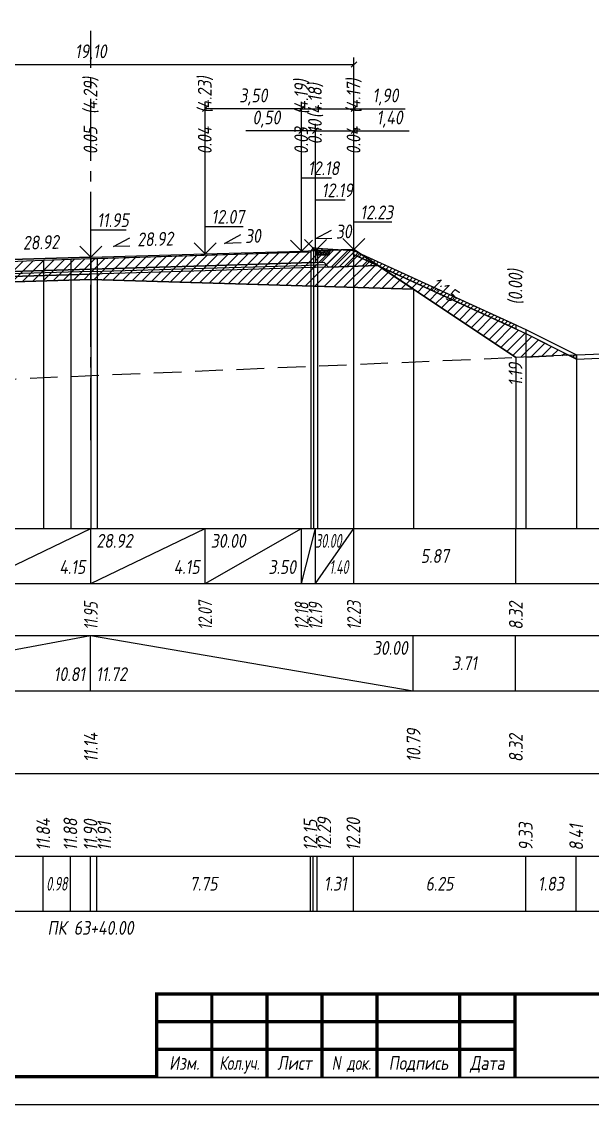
# Model space of a CAD drawing. Extents: x -717 to 1451, y -133302 to 233.
# Drawn here: x 175.4 to 279, y -99839.4 to -99643.1 of the extents above; entities that cross this region are included whole.
import ezdxf
from ezdxf.enums import TextEntityAlignment as Align

# ---------------------------------------------------------------- set-up
doc = ezdxf.new("R2010")
doc.units = 0
doc.linetypes.add('осевая2', pattern=[1.125, 0.75, -0.125, 0.125, -0.125])
doc.linetypes.add('штриховая', pattern=[0.75, 0.5, -0.25])
for name, color, linetype in [('Зарамочное оформление', 7, 'Continuous'), ('Интерполированный поперечник', 2, 'Continuous'), ('Код_510', 7, 'Continuous'), ('Код_514', 1, 'Continuous'), ('Код_516', 1, 'Continuous'), ('Контур_0', 7, 'Continuous'), ('Контур_2521', 7, 'Continuous'), ('Контур_2564', 7, 'Continuous'), ('Контур_2660', 7, 'Continuous'), ('Контур_2665', 7, 'Continuous'), ('Контур_400', 7, 'Continuous'), ('Контур_508', 7, 'Continuous'), ('Контур_512', 7, 'Continuous'), ('Контур_513', 7, 'Continuous'), ('Контур_818', 7, 'Continuous'), ('Красный поперечник', 1, 'Continuous'), ('Объём_2501', 7, 'Continuous'), ('Объём_2564', 7, 'Continuous'), ('Объём_2650', 7, 'Continuous'), ('Объём_2660', 7, 'Continuous'), ('Объём_2661', 7, 'Continuous'), ('Объём_2665', 7, 'Continuous'), ('Объём_2666', 7, 'Continuous'), ('Объём_2667', 7, 'Continuous'), ('Объём_2668', 7, 'Continuous'), ('Объём_2669', 7, 'Continuous'), ('Объём_2675', 7, 'Continuous'), ('Ось', 1, 'осевая2'), ('Откосы', 7, 'Continuous'), ('Отметки покрытия', 7, 'Continuous'), ('Подписи поперечников', 7, 'Continuous'), ('Рабочие отметки', 7, 'Continuous'), ('Рабочие отметки доп.', 7, 'Continuous'), ('Таблица', 7, 'Continuous'), ('Уклоны проезжей части', 7, 'Continuous'), ('Черный поперечник', 3, 'Continuous')]:
    doc.layers.add(name, color=color, linetype=linetype)
for name, color, linetype, true_color in [('Контур_2540', 2, 'Continuous', 0xffff00), ('Контур_2560', 2, 'Continuous', 0xffff00), ('Контур_2561', 7, 'Continuous', 0xff8040), ('Контур_2562', 3, 'Continuous', 0x00ff00), ('Контур_2563', 7, 'Continuous', 0xff8000), ('Контур_2570', 7, 'Continuous', 0x80ff00), ('Контур_2736', 4, 'Continuous', 0x00ffff), ('Контур_2737', 4, 'Continuous', 0x00ffff), ('Контур_2738', 4, 'Continuous', 0x00ffff), ('Контур_2739', 4, 'Continuous', 0x00ffff), ('Контур_2741', 4, 'Continuous', 0x00ffff), ('Контур_2742', 4, 'Continuous', 0x00ffff), ('Контур_2743', 4, 'Continuous', 0x00ffff), ('Контур_2744', 7, 'Continuous', 0xa4ffff), ('Контур_2745', 7, 'Continuous', 0xa4ffff), ('Контур_2747', 4, 'Continuous', 0x00ffff), ('Контур_2748', 4, 'Continuous', 0x00ffff), ('Контур_2749', 4, 'Continuous', 0x00ffff), ('Контур_2750', 4, 'Continuous', 0x00ffff), ('Контур_2751', 4, 'Continuous', 0x00ffff), ('Контур_2752', 4, 'Continuous', 0x00ffff), ('Контур_402', 7, 'Continuous', 0xff6464), ('Контур_703', 4, 'Continuous', 0x00ffff), ('Контур_705', 4, 'Continuous', 0x00ffff), ('Контур_707', 4, 'Continuous', 0x00ffff), ('Контур_720', 131, 'Continuous', 0xaaffff), ('Объём_2500', 7, 'Continuous', 0xc0c0c0), ('Объём_2520', 7, 'Continuous', 0x80ffff), ('Объём_2540', 2, 'Continuous', 0xffff00), ('Объём_2560', 2, 'Continuous', 0xffff00), ('Объём_2561', 7, 'Continuous', 0xff8040), ('Объём_2562', 3, 'Continuous', 0x00ff00), ('Объём_2563', 7, 'Continuous', 0xff8000), ('Объём_2570', 7, 'Continuous', 0x80ff00), ('Объём_2580', 3, 'Continuous', 0x00ff00), ('Объём_2600', 7, 'Continuous', 0x808000)]:
    doc.layers.add(name, color=color, linetype=linetype, true_color=true_color)
doc.styles.get("Standard").update_dxf_attribs({"font": 'txt', "height": 2.5})
doc.styles.add('М', font='romand.shx', dxfattribs={"width": 0.8, "oblique": 10, "height": 2.5})
doc.dimstyles.new('ISO-25', dxfattribs={"dimtxt": 2.5, "dimasz": 2.5, "dimexe": 1.25, "dimexo": 0.625, "dimtad": 1, "dimtxsty": 'Standard', "dimcen": 2.5, "dimadec": 0, "dimazin": 0, "dimtfac": 1, "dimtmove": 0, "dimatfit": 3, "dimfxl": 1, "dimarcsym": 0})

# ---------------------------------------------------------------- blocks, each defined once
blk = doc.blocks.new('_Oblique')
at = {"color": 0, "linetype": 'ByBlock', "lineweight": -2}
blk.add_line((-0.5, -0.5), (0.5, 0.5), dxfattribs=at)
blk = doc.blocks.new('*D1994')
at = {"color": 0, "lineweight": -2, "transparency": 16777216}
for p, q in [((228.74, -99684.07), (228.74, -99661.64)), ((235.74, -99683.86), (235.74, -99661.64)), ((228.74, -99662.89), (235.74, -99662.89)), ((235.74, -99662.89), (245.76, -99662.89))]:
    blk.add_line(p, q, dxfattribs=at)
at = {"layer": 'Defpoints', "color": 0, "transparency": 16777216}
for p in [(235.74, -99662.89), (228.74, -99684.69), (235.74, -99684.48)]:
    blk.add_point(p, dxfattribs=at)
at = {"color": 0, "lineweight": -2, "transparency": 16777216, "rotation": 180}
blk.add_blockref('_Oblique', (228.74, -99662.89), dxfattribs=at)
at = {"color": 0, "lineweight": -2, "transparency": 16777216}
blk.add_blockref('_Oblique', (235.74, -99662.89), dxfattribs=at)
at = {"color": 0, "transparency": 16777216, "insert": (242.22, -99660.78), "char_height": 2.5, "width": 8.75, "attachment_point": 5, "style": 'М'}
blk.add_mtext('1,40', dxfattribs=at)
blk = doc.blocks.new('*D1996')
at = {"color": 0, "lineweight": -2, "transparency": 16777216}
for p, q in [((226.24, -99684.14), (226.24, -99661.64)), ((228.74, -99684.07), (228.74, -99661.64)), ((226.24, -99662.89), (216.1, -99662.89)), ((228.74, -99662.89), (226.24, -99662.89))]:
    blk.add_line(p, q, dxfattribs=at)
at = {"layer": 'Defpoints', "color": 0, "transparency": 16777216}
for p in [(228.74, -99662.89), (226.24, -99684.77), (228.74, -99684.69)]:
    blk.add_point(p, dxfattribs=at)
at = {"color": 0, "lineweight": -2, "transparency": 16777216, "rotation": 180}
blk.add_blockref('_Oblique', (226.24, -99662.89), dxfattribs=at)
at = {"color": 0, "lineweight": -2, "transparency": 16777216}
blk.add_blockref('_Oblique', (228.74, -99662.89), dxfattribs=at)
at = {"color": 0, "transparency": 16777216, "insert": (219.86, -99660.78), "char_height": 2.5, "width": 9.1667, "attachment_point": 5, "style": 'М'}
blk.add_mtext('0,50', dxfattribs=at)
blk = doc.blocks.new('*D1998')
at = {"color": 0, "lineweight": -2, "transparency": 16777216}
for p, q in [((208.74, -99684.67), (208.74, -99657.64)), ((226.24, -99684.14), (226.24, -99657.64)), ((226.24, -99658.89), (208.74, -99658.89))]:
    blk.add_line(p, q, dxfattribs=at)
at = {"layer": 'Defpoints', "color": 0, "transparency": 16777216}
for p in [(208.74, -99658.89), (208.74, -99685.29), (226.24, -99684.77)]:
    blk.add_point(p, dxfattribs=at)
at = {"color": 0, "lineweight": -2, "transparency": 16777216, "rotation": 180}
blk.add_blockref('_Oblique', (208.74, -99658.89), dxfattribs=at)
at = {"color": 0, "lineweight": -2, "transparency": 16777216}
blk.add_blockref('_Oblique', (226.24, -99658.89), dxfattribs=at)
at = {"color": 0, "transparency": 16777216, "insert": (217.49, -99656.78), "char_height": 2.5, "width": 9.5833, "attachment_point": 5, "style": 'М'}
blk.add_mtext('3,50', dxfattribs=at)
blk = doc.blocks.new('*D1999')
at = {"color": 0, "lineweight": -2, "transparency": 16777216}
for p, q in [((226.24, -99684.14), (226.24, -99657.64)), ((235.74, -99683.86), (235.74, -99657.64)), ((226.24, -99658.89), (235.74, -99658.89)), ((235.74, -99658.89), (245.01, -99658.89))]:
    blk.add_line(p, q, dxfattribs=at)
at = {"layer": 'Defpoints', "color": 0, "transparency": 16777216}
for p in [(226.24, -99658.89), (226.24, -99684.77), (235.74, -99684.48)]:
    blk.add_point(p, dxfattribs=at)
at = {"color": 0, "lineweight": -2, "transparency": 16777216, "rotation": 180}
blk.add_blockref('_Oblique', (226.24, -99658.89), dxfattribs=at)
at = {"color": 0, "lineweight": -2, "transparency": 16777216}
blk.add_blockref('_Oblique', (235.74, -99658.89), dxfattribs=at)
at = {"color": 0, "transparency": 16777216, "insert": (241.47, -99656.78), "char_height": 2.5, "width": 8.75, "attachment_point": 5, "style": 'М'}
blk.add_mtext('1,90', dxfattribs=at)
blk = doc.blocks.new('*D2001')
at = {"color": 0, "lineweight": -2, "transparency": 16777216}
for p, q in [((140.24, -99686.75), (140.24, -99649.64)), ((235.74, -99683.86), (235.74, -99649.64)), ((140.24, -99650.89), (235.74, -99650.89))]:
    blk.add_line(p, q, dxfattribs=at)
at = {"layer": 'Defpoints', "color": 0, "transparency": 16777216}
for p in [(235.74, -99650.89), (235.74, -99684.48), (140.24, -99687.37)]:
    blk.add_point(p, dxfattribs=at)
at = {"color": 0, "lineweight": -2, "transparency": 16777216, "rotation": 180}
blk.add_blockref('_Oblique', (140.24, -99650.89), dxfattribs=at)
at = {"color": 0, "lineweight": -2, "transparency": 16777216}
blk.add_blockref('_Oblique', (235.74, -99650.89), dxfattribs=at)
at = {"color": 0, "transparency": 16777216, "insert": (187.99, -99648.78), "char_height": 2.5, "width": 10.4167, "attachment_point": 5, "style": 'М'}
blk.add_mtext('19,10', dxfattribs=at)
blk = doc.blocks.new('Штамп')
at = {"linetype": 'Continuous'}
blk.add_wipeout([(199.95, -411.25), (384.95, -411.25), (384.95, -426.25), (199.95, -426.25)], dxfattribs=at).dxf.layer = 'Зарамочное оформление'
at = {"layer": 'Зарамочное оформление', "linetype": 'Continuous', "lineweight": -3, "const_width": 0.6, "flags": 128}
for points in [[(199.95, -426.25), (199.95, -411.25), (384.95, -411.25)], [(209.95, -411.25), (209.95, -426.25)], [(219.95, -411.25), (219.95, -426.25)], [(229.95, -411.25), (229.95, -426.25)], [(239.95, -411.25), (239.95, -426.25)], [(254.95, -411.25), (254.95, -426.25)], [(264.95, -411.25), (264.95, -426.25)], [(374.95, -411.25), (374.95, -426.25)], [(199.95, -416.25), (264.95, -416.25)], [(374.95, -418.25), (384.95, -418.25)], [(199.95, -421.25), (264.95, -421.25)]]:
    blk.add_lwpolyline(points, dxfattribs=at)
at = {"linetype": 'Continuous', "insert": (319.95, -419.17), "char_height": 5, "width": 110, "attachment_point": 5, "style": 'М'}
blk.add_mtext('{\\Q10;\\W0.8;43/23-Р-ЗП2-1}', dxfattribs=at)
at = {"layer": 'Зарамочное оформление', "linetype": 'Continuous', "style": 'М', "oblique": 10}
for s, width, p in [('Лист', 0.8, (379.95, -414.66)), ('Изм.', 0.8, (204.95, -423.75)), ('Кол.уч.', 0.7, (214.95, -423.75)), ('Лист', 0.8, (224.95, -423.75)), ('N док.', 0.7, (235.28, -423.75)), ('Подпись', 0.8, (247.45, -423.75)), ('Дата', 0.8, (259.95, -423.75))]:
    blk.add_text(s, height=2.5, dxfattribs=dict(at, width=width)).set_placement(p, align=Align.MIDDLE_CENTER)
blk = doc.blocks.new('шифр')
blk.add_blockref('Штамп', (0, -99468))

msp = doc.modelspace()

# ---------------------------------------------------------------- hatches: boundary and pattern name
h = msp.add_hatch()
h.set_pattern_fill('ANSI37', color=256, scale=0.1)
h.set_pattern_definition([(45, (229.99485, -99684.882), (-0.22451, 0.22451), []), (135, (229.99485, -99684.882), (-0.22451, -0.22451), [])])
h.paths.add_polyline_path([(228.745, -99684.632), (228.745, -99685.385), (231.25, -99685.385), (231.245, -99684.557), (229.987, -99684.882)])
at = {"layer": 'Объём_2563'}
h = msp.add_hatch(dxfattribs=at)
h.set_pattern_fill('ANSI31', color=256, scale=0.3)
h.paths.add_polyline_path([(230.245, -99686.737), (231.119, -99687.611), (240.123, -99687.341), (235.745, -99684.422), (231.245, -99684.557), (231.25, -99685.385), (228.745, -99685.385), (228.745, -99686.782)])
at = {"layer": 'Объём_2570'}
h = msp.add_hatch(dxfattribs=at)
h.set_pattern_fill('ANSI31', color=256, scale=0.2)
h.paths.add_polyline_path([(265.119, -99698.822), (235.683, -99685.359), (235.683, -99684.609), (265.119, -99698.072)])
at = {"layer": 'Объём_2600'}
h = msp.add_hatch(dxfattribs=at)
h.set_pattern_fill('ANSI31', color=6, scale=0.4)
h.paths.add_polyline_path([(265.119, -99704.005), (246.571, -99691.639), (187.995, -99689.882), (187.995, -99686.083), (227.902, -99684.828), (228.402, -99684.078), (229.141, -99684.155), (235.683, -99684.609), (235.683, -99685.359), (266.958, -99699.663), (274.749, -99703.596)])
h = msp.add_hatch(dxfattribs=at)
h.set_pattern_fill('ANSI31', color=6, scale=0.4)
h.paths.add_polyline_path([(187.995, -99689.882), (133.958, -99691.503), (105, -99710.809), (103.178, -99710.886), (126.862, -99694.397), (136.439, -99687.779), (136.439, -99687.029), (137.102, -99687.012), (141.496, -99687.073), (141.996, -99687.823), (179.418, -99686.372), (184.334, -99686.19), (187.995, -99686.083)])
h = msp.add_hatch(dxfattribs=at)
h.set_pattern_fill('HONEY', color=5, scale=0.3)
h.paths.add_polyline_path([(274.749, -99703.596), (276.089, -99703.539), (276.089, -99704.272)])

# ---------------------------------------------------------------- linework, layer by layer
at = {"flags": 128}
msp.add_lwpolyline([(-30.054, -99839.421), (389.946, -99839.421), (389.946, -99542.421), (-30.054, -99542.421)], close=True, dxfattribs=at)
at = {"const_width": 0.6, "flags": 128}
msp.add_lwpolyline([(-10.054, -99834.421), (384.946, -99834.421), (384.946, -99547.421), (-10.054, -99547.421)], close=True, dxfattribs=at)
msp.add_lwpolyline([(228.745, -99684.632), (228.745, -99685.385), (231.25, -99685.385), (231.245, -99684.557), (229.987, -99684.882), (228.745, -99684.632)])
at = {"layer": 'Код_510'}
for p, q in [((179.363, -99804.421), (179.363, -99794.421)), ((184.28, -99804.421), (184.28, -99794.421)), ((187.941, -99804.421), (187.941, -99794.421)), ((189.094, -99804.421), (189.094, -99794.421)), ((227.847, -99804.421), (227.847, -99794.421)), ((228.347, -99804.421), (228.347, -99794.421)), ((229.087, -99804.421), (229.087, -99794.421)), ((235.629, -99804.421), (235.629, -99794.421)), ((266.904, -99804.421), (266.904, -99794.421)), ((276.066, -99804.421), (276.066, -99794.421))]:
    msp.add_line(p, q, dxfattribs=at)
at = {"layer": 'Код_514'}
for p, q in [((167.245, -99745), (187.995, -99735)), ((187.995, -99745), (187.995, -99735)), ((187.995, -99745), (208.745, -99735)), ((208.745, -99745), (208.745, -99735)), ((208.745, -99745), (226.245, -99735)), ((226.245, -99745), (226.245, -99735)), ((226.245, -99745), (228.745, -99735)), ((228.745, -99745), (228.745, -99735)), ((228.745, -99745), (235.745, -99735)), ((235.745, -99745), (235.745, -99735)), ((265.119, -99745), (265.119, -99735))]:
    msp.add_line(p, q, dxfattribs=at)
at = {"layer": 'Код_516'}
for p, q in [((133.904, -99764.421), (187.941, -99754.421)), ((187.941, -99764.421), (187.941, -99754.421)), ((187.941, -99754.421), (246.516, -99764.421)), ((246.516, -99764.421), (246.516, -99754.421)), ((265.065, -99764.421), (265.065, -99754.421))]:
    msp.add_line(p, q, dxfattribs=at)
at = {"layer": 'Контур_0', "flags": 128}
for points in [[(187.995, -99685.832), (208.745, -99685.232), (226.245, -99684.707), (226.245, -99684.707), (226.245, -99684.707), (226.245, -99684.707), (226.245, -99684.707), (226.245, -99684.707), (228.745, -99684.632), (228.745, -99686.782), (226.245, -99686.857), (226.245, -99686.857), (226.245, -99686.857), (226.245, -99686.857), (226.245, -99686.857), (226.245, -99686.857), (208.745, -99687.382), (187.995, -99687.982), (187.995, -99685.832)], [(235.745, -99684.422), (235.745, -99684.422)], [(235.745, -99684.422), (265.119, -99704.005), (265.119, -99704.005), (265.119, -99704.005), (265.119, -99704.005), (265.119, -99704.005), (265.119, -99704.005), (265.119, -99704.005), (265.119, -99704.005), (265.119, -99704.005), (265.119, -99704.005), (265.119, -99704.005), (265.119, -99704.005), (265.119, -99704.005), (265.119, -99704.005), (265.119, -99704.005)], [(235.745, -99684.422), (265.119, -99704.005), (265.119, -99704.005), (265.119, -99704.005), (265.119, -99704.005), (265.119, -99704.005), (265.119, -99704.005), (265.119, -99704.005), (265.119, -99704.005), (265.119, -99704.005), (265.119, -99704.005), (265.119, -99704.005), (265.119, -99704.005), (265.119, -99704.005), (265.119, -99704.005), (265.119, -99704.005), (265.119, -99704.005), (265.119, -99704.005), (265.119, -99704.005), (265.119, -99704.005), (265.119, -99704.005), (265.119, -99704.005), (265.119, -99704.005), (265.119, -99704.005), (265.119, -99704.005), (265.119, -99704.005), (265.119, -99704.005), (265.119, -99704.005), (265.119, -99704.005), (265.119, -99704.005)], [(187.995, -99685.832), (167.245, -99686.432), (149.745, -99686.957), (149.745, -99686.957), (149.745, -99686.957), (149.745, -99686.957), (149.745, -99686.957), (147.245, -99687.032), (147.245, -99689.182), (149.745, -99689.107), (149.745, -99689.107), (149.745, -99689.107), (149.745, -99689.107), (149.745, -99689.107), (149.745, -99689.107), (167.245, -99688.582), (187.995, -99687.982), (187.995, -99685.832)], [(187.995, -99687.982), (208.745, -99687.382), (226.245, -99686.857), (226.245, -99686.857), (226.245, -99686.857), (226.245, -99686.857), (226.245, -99686.857), (226.245, -99686.857), (228.745, -99686.782), (230.245, -99686.737), (231.119, -99687.611), (228.745, -99687.682), (226.245, -99687.757), (226.245, -99687.757), (226.245, -99687.757), (226.245, -99687.757), (226.245, -99687.757), (226.245, -99687.757), (208.745, -99688.282), (187.995, -99688.882), (187.995, -99687.982)], [(228.745, -99686.782), (230.245, -99686.737), (231.119, -99687.611), (240.123, -99687.341)], [(187.995, -99687.982), (167.245, -99688.582), (149.745, -99689.107), (149.745, -99689.107), (149.745, -99689.107), (149.745, -99689.107), (149.745, -99689.107), (149.745, -99689.107), (147.245, -99689.182), (145.745, -99689.227), (144.817, -99690.155), (147.245, -99690.082), (149.745, -99690.007), (149.745, -99690.007), (149.745, -99690.007), (149.745, -99690.007), (149.745, -99690.007), (149.745, -99690.007), (167.245, -99689.482), (187.995, -99688.882), (187.995, -99687.982)]]:
    msp.add_lwpolyline(points, dxfattribs=at)
at = {"layer": 'Контур_2521', "color": 250, "flags": 128}
for points in [[(187.995, -99688.432), (208.745, -99687.832), (226.245, -99687.307), (226.245, -99687.307), (226.245, -99687.307), (226.245, -99687.307), (226.245, -99687.307), (226.245, -99687.307), (228.745, -99687.232), (230.682, -99687.174)], [(187.995, -99688.432), (167.245, -99689.032), (149.745, -99689.557), (149.745, -99689.557), (149.745, -99689.557), (149.745, -99689.557), (149.745, -99689.557), (149.745, -99689.557), (147.245, -99689.632), (145.281, -99689.691)]]:
    msp.add_lwpolyline(points, dxfattribs=at)
at = {"layer": 'Контур_2540', "flags": 128}
for points in [[(187.995, -99689.882), (246.571, -99691.639), (240.123, -99687.341), (231.119, -99687.611), (228.745, -99687.682), (226.245, -99687.757), (208.745, -99688.282), (187.995, -99688.882), (187.995, -99689.882)], [(167.245, -99689.482), (149.745, -99690.007), (147.245, -99690.082), (144.817, -99690.155), (135.564, -99690.432), (133.958, -99691.503), (187.995, -99689.882), (187.995, -99688.882), (167.245, -99689.482)]]:
    msp.add_lwpolyline(points, dxfattribs=at)
at = {"layer": 'Контур_2560', "flags": 128}
msp.add_lwpolyline([(228.745, -99684.632), (235.745, -99684.422), (235.745, -99684.422), (235.745, -99684.422)], dxfattribs=at)
at = {"layer": 'Контур_2561', "flags": 128}
msp.add_lwpolyline([(228.745, -99684.632), (228.745, -99684.632), (235.745, -99684.422), (235.745, -99684.422), (228.745, -99684.632)], dxfattribs=at)
at = {"layer": 'Контур_2562', "flags": 128}
msp.add_lwpolyline([(235.745, -99684.422), (235.745, -99684.422), (235.745, -99684.422), (235.745, -99684.422), (235.745, -99684.422)], dxfattribs=at)
at = {"layer": 'Контур_2563', "flags": 128}
msp.add_lwpolyline([(230.245, -99686.737), (231.119, -99687.611), (240.123, -99687.341), (235.745, -99684.422), (228.745, -99684.632), (228.745, -99686.782), (230.245, -99686.737)], dxfattribs=at)
at = {"layer": 'Контур_2564', "flags": 128}
msp.add_lwpolyline([(228.745, -99684.632), (235.745, -99684.422)], dxfattribs=at)
at = {"layer": 'Контур_2570', "flags": 128}
msp.add_lwpolyline([(141.996, -99687.823), (179.418, -99686.372), (184.334, -99686.19), (187.995, -99686.083), (189.148, -99686.049), (227.902, -99684.828), (228.402, -99684.078), (229.141, -99684.155), (235.683, -99684.609), (235.683, -99685.359), (266.958, -99699.663), (276.12, -99704.288), (276.12, -99704.288), (290.119, -99703.705)], dxfattribs=at)
at = {"layer": 'Контур_2660', "flags": 128}
for points in [[(133.958, -99691.503), (187.995, -99689.882)], [(187.995, -99689.882), (246.571, -99691.639)]]:
    msp.add_lwpolyline(points, dxfattribs=at)
at = {"layer": 'Контур_2665', "flags": 128}
msp.add_lwpolyline([(235.745, -99684.422), (235.745, -99684.422)], dxfattribs=at)
at = {"layer": 'Контур_2736', "flags": 128}
msp.add_lwpolyline([(235.745, -99684.422), (265.119, -99704.005)], dxfattribs=at)
at = {"layer": 'Контур_2737', "flags": 128}
msp.add_lwpolyline([(265.119, -99704.005), (265.119, -99704.005)], dxfattribs=at)
at = {"layer": 'Контур_2738', "flags": 128}
msp.add_lwpolyline([(265.119, -99704.005), (265.119, -99704.005)], dxfattribs=at)
at = {"layer": 'Контур_2739', "flags": 128}
msp.add_lwpolyline([(265.119, -99704.005), (265.119, -99704.005)], dxfattribs=at)
at = {"layer": 'Контур_2741', "flags": 128}
msp.add_lwpolyline([(265.119, -99704.005), (265.119, -99704.005)], dxfattribs=at)
at = {"layer": 'Контур_2742', "flags": 128}
msp.add_lwpolyline([(265.119, -99704.005), (265.119, -99704.005)], dxfattribs=at)
at = {"layer": 'Контур_2743', "flags": 128}
msp.add_lwpolyline([(265.119, -99704.005), (265.119, -99704.005)], dxfattribs=at)
at = {"layer": 'Контур_2744', "flags": 128}
msp.add_lwpolyline([(265.119, -99704.005), (265.119, -99704.005)], dxfattribs=at)
msp.add_lwpolyline([(265.119, -99704.005), (265.119, -99704.005)], dxfattribs=at)
msp.add_lwpolyline([(265.119, -99704.005), (265.119, -99704.005)], dxfattribs=at)
msp.add_lwpolyline([(265.119, -99704.005), (265.119, -99704.005)], dxfattribs=at)
msp.add_lwpolyline([(265.119, -99704.005), (265.119, -99704.005)], dxfattribs=at)
msp.add_lwpolyline([(265.119, -99704.005), (265.119, -99704.005)], dxfattribs=at)
at = {"layer": 'Контур_2745', "flags": 128}
msp.add_lwpolyline([(265.119, -99704.005), (265.119, -99704.005)], dxfattribs=at)
msp.add_lwpolyline([(265.119, -99704.005), (265.119, -99704.005)], dxfattribs=at)
msp.add_lwpolyline([(265.119, -99704.005), (265.119, -99704.005)], dxfattribs=at)
msp.add_lwpolyline([(265.119, -99704.005), (265.119, -99704.005)], dxfattribs=at)
msp.add_lwpolyline([(265.119, -99704.005), (265.119, -99704.005)], dxfattribs=at)
msp.add_lwpolyline([(265.119, -99704.005), (265.119, -99704.005)], dxfattribs=at)
at = {"layer": 'Контур_2747', "flags": 128}
msp.add_lwpolyline([(265.119, -99704.005), (265.119, -99704.005)], dxfattribs=at)
at = {"layer": 'Контур_2748', "flags": 128}
msp.add_lwpolyline([(265.119, -99704.005), (265.119, -99704.005)], dxfattribs=at)
at = {"layer": 'Контур_2749', "flags": 128}
msp.add_lwpolyline([(265.119, -99704.005), (265.119, -99704.005)], dxfattribs=at)
at = {"layer": 'Контур_2750', "flags": 128}
msp.add_lwpolyline([(265.119, -99704.005), (265.119, -99704.005)], dxfattribs=at)
at = {"layer": 'Контур_2751', "flags": 128}
msp.add_lwpolyline([(265.119, -99704.005), (265.119, -99704.005)], dxfattribs=at)
at = {"layer": 'Контур_2752', "flags": 128}
msp.add_lwpolyline([(265.119, -99704.005), (265.119, -99704.005)], dxfattribs=at)
at = {"layer": 'Контур_400', "flags": 128}
for points in [[(187.995, -99685.832), (208.745, -99685.232), (226.245, -99684.707), (226.245, -99684.707), (226.245, -99684.707), (226.245, -99684.707), (226.245, -99684.707), (226.245, -99684.707), (228.745, -99684.632)], [(147.245, -99687.032), (149.745, -99686.957), (149.745, -99686.957), (149.745, -99686.957), (149.745, -99686.957), (149.745, -99686.957), (149.745, -99686.957), (167.245, -99686.432), (187.995, -99685.832)]]:
    msp.add_lwpolyline(points, dxfattribs=at)
at = {"layer": 'Контур_402', "flags": 128}
msp.add_lwpolyline([(133.958, -99691.503), (187.995, -99689.882), (246.571, -99691.639)], dxfattribs=at)
at = {"layer": 'Контур_508', "flags": 128}
msp.add_lwpolyline([(105, -99710.809), (133.958, -99691.503), (187.995, -99689.882), (246.571, -99691.639), (265.119, -99704.005)], dxfattribs=at)
at = {"layer": 'Контур_512', "flags": 128}
msp.add_lwpolyline([(105, -99710.809), (133.958, -99691.503), (187.995, -99689.882), (246.571, -99691.639), (265.119, -99704.005)], dxfattribs=at)
at = {"layer": 'Контур_513', "flags": 128}
msp.add_lwpolyline([(105, -99710.809), (133.958, -99691.503), (187.995, -99689.882), (246.571, -99691.639), (265.119, -99704.005)], dxfattribs=at)
at = {"layer": 'Контур_703', "flags": 128}
for points in [[(235.745, -99684.422), (265.119, -99704.005)], [(265.119, -99704.005), (265.119, -99704.005)]]:
    msp.add_lwpolyline(points, dxfattribs=at)
at = {"layer": 'Контур_705', "flags": 128}
msp.add_lwpolyline([(265.119, -99704.005), (265.119, -99704.005)], dxfattribs=at)
at = {"layer": 'Контур_707', "flags": 128}
msp.add_lwpolyline([(265.119, -99704.005), (265.119, -99704.005)], dxfattribs=at)
at = {"layer": 'Контур_720', "flags": 128}
msp.add_lwpolyline([(265.119, -99704.005), (265.119, -99704.005)], dxfattribs=at)
at = {"layer": 'Контур_818', "flags": 128}
msp.add_lwpolyline([(105, -99709.618), (126.862, -99694.397), (136.439, -99687.779), (136.439, -99687.029), (137.102, -99687.012), (141.496, -99687.073), (141.996, -99687.823), (179.418, -99686.372), (184.334, -99686.19), (187.995, -99686.083), (189.148, -99686.049), (227.902, -99684.828), (228.402, -99684.078), (229.141, -99684.155), (235.683, -99684.609), (235.683, -99685.359), (265.119, -99698.822)], dxfattribs=at)
at = {"layer": 'Красный поперечник'}
for p, q in [((187.995, -99685.832), (208.745, -99685.232)), ((208.745, -99685.232), (226.245, -99684.707)), ((226.245, -99684.707), (228.745, -99684.632)), ((228.745, -99684.632), (235.745, -99684.422)), ((235.745, -99684.422), (265.119, -99704.005)), ((167.245, -99686.432), (187.995, -99685.832)), ((187.995, -99689.882), (187.995, -99735)), ((246.571, -99691.639), (246.571, -99735)), ((265.119, -99704.005), (265.119, -99735))]:
    msp.add_line(p, q, dxfattribs=at)
at = {"layer": 'Объём_2500', "flags": 128}
for points in [[(187.995, -99685.832), (208.745, -99685.232), (226.245, -99684.707), (226.245, -99684.707), (226.245, -99684.707), (226.245, -99684.707), (226.245, -99684.707), (226.245, -99684.707), (228.745, -99684.632), (228.745, -99686.782), (226.245, -99686.857), (226.245, -99686.857), (226.245, -99686.857), (226.245, -99686.857), (226.245, -99686.857), (226.245, -99686.857), (208.745, -99687.382), (187.995, -99687.982), (187.995, -99685.832)], [(187.995, -99685.832), (167.245, -99686.432), (149.745, -99686.957), (149.745, -99686.957), (149.745, -99686.957), (149.745, -99686.957), (149.745, -99686.957), (147.245, -99687.032), (147.245, -99689.182), (149.745, -99689.107), (149.745, -99689.107), (149.745, -99689.107), (149.745, -99689.107), (149.745, -99689.107), (149.745, -99689.107), (167.245, -99688.582), (187.995, -99687.982), (187.995, -99685.832)]]:
    msp.add_lwpolyline(points, dxfattribs=at)
at = {"layer": 'Объём_2501', "flags": 128}
for points in [[(187.995, -99685.832), (208.745, -99685.232), (226.245, -99684.707), (226.245, -99684.707), (226.245, -99684.707), (226.245, -99684.707), (226.245, -99684.707), (226.245, -99684.707), (228.745, -99684.632)], [(147.245, -99687.032), (149.745, -99686.957), (149.745, -99686.957), (149.745, -99686.957), (149.745, -99686.957), (149.745, -99686.957), (149.745, -99686.957), (167.245, -99686.432), (187.995, -99685.832)]]:
    msp.add_lwpolyline(points, dxfattribs=at)
at = {"layer": 'Объём_2520', "color": 250, "flags": 128}
for points in [[(187.995, -99687.982), (208.745, -99687.382), (226.245, -99686.857), (226.245, -99686.857), (226.245, -99686.857), (226.245, -99686.857), (226.245, -99686.857), (226.245, -99686.857), (228.745, -99686.782), (230.245, -99686.737), (231.119, -99687.611), (228.745, -99687.682), (226.245, -99687.757), (226.245, -99687.757), (226.245, -99687.757), (226.245, -99687.757), (226.245, -99687.757), (226.245, -99687.757), (208.745, -99688.282), (187.995, -99688.882), (187.995, -99687.982)], [(187.995, -99687.982), (167.245, -99688.582), (149.745, -99689.107), (149.745, -99689.107), (149.745, -99689.107), (149.745, -99689.107), (149.745, -99689.107), (149.745, -99689.107), (147.245, -99689.182), (145.745, -99689.227), (144.817, -99690.155), (147.245, -99690.082), (149.745, -99690.007), (149.745, -99690.007), (149.745, -99690.007), (149.745, -99690.007), (149.745, -99690.007), (149.745, -99690.007), (167.245, -99689.482), (187.995, -99688.882), (187.995, -99687.982)]]:
    msp.add_lwpolyline(points, dxfattribs=at)
at = {"layer": 'Объём_2540', "flags": 128}
for points in [[(187.995, -99689.882), (246.571, -99691.639), (240.123, -99687.341), (231.119, -99687.611), (228.745, -99687.682), (226.245, -99687.757), (208.745, -99688.282), (187.995, -99688.882), (187.995, -99689.882)], [(167.245, -99689.482), (149.745, -99690.007), (147.245, -99690.082), (144.817, -99690.155), (135.564, -99690.432), (133.958, -99691.503), (187.995, -99689.882), (187.995, -99688.882), (167.245, -99689.482)]]:
    msp.add_lwpolyline(points, dxfattribs=at)
at = {"layer": 'Объём_2560', "flags": 128}
msp.add_lwpolyline([(228.745, -99684.632), (235.745, -99684.422), (235.745, -99684.422), (235.745, -99684.422)], dxfattribs=at)
at = {"layer": 'Объём_2561', "flags": 128}
msp.add_lwpolyline([(228.745, -99684.632), (228.745, -99684.632), (235.745, -99684.422), (235.745, -99684.422), (228.745, -99684.632)], dxfattribs=at)
at = {"layer": 'Объём_2562', "flags": 128}
msp.add_lwpolyline([(235.745, -99684.422), (235.745, -99684.422), (235.745, -99684.422), (235.745, -99684.422), (235.745, -99684.422)], dxfattribs=at)
at = {"layer": 'Объём_2563', "color": 250, "flags": 128}
msp.add_lwpolyline([(230.245, -99686.737), (231.119, -99687.611), (240.123, -99687.341), (235.745, -99684.422), (231.245, -99684.557), (231.25, -99685.385), (228.745, -99685.385), (228.745, -99686.782), (230.245, -99686.737)], dxfattribs=at)
at = {"layer": 'Объём_2564', "flags": 128}
msp.add_lwpolyline([(228.745, -99684.632), (235.745, -99684.422)], dxfattribs=at)
at = {"layer": 'Объём_2570', "flags": 128}
msp.add_lwpolyline([(265.119, -99698.822), (235.683, -99685.359), (235.683, -99684.609), (265.119, -99698.072), (265.119, -99698.822), (265.119, -99698.822)], dxfattribs=at)
at = {"layer": 'Объём_2580', "flags": 128}
msp.add_lwpolyline([(235.745, -99684.422), (235.745, -99684.422)], dxfattribs=at)
at = {"layer": 'Объём_2600', "color": 5, "flags": 128}
msp.add_lwpolyline([(274.749, -99703.596), (276.089, -99703.539), (276.089, -99704.272), (274.749, -99703.596), (274.749, -99703.596)], dxfattribs=at)
at = {"layer": 'Объём_2650', "color": 6, "flags": 128}
for points in [[(265.119, -99704.005), (246.571, -99691.639), (187.995, -99689.882), (187.995, -99686.083), (227.902, -99684.828), (228.402, -99684.078), (229.141, -99684.155), (235.683, -99684.609), (235.683, -99685.359), (266.958, -99699.663), (274.749, -99703.596), (265.119, -99704.005), (265.119, -99704.005)], [(187.995, -99689.882), (133.958, -99691.503), (105, -99710.809), (103.178, -99710.886), (126.862, -99694.397), (136.439, -99687.779), (136.439, -99687.029), (137.102, -99687.012), (141.496, -99687.073), (141.996, -99687.823), (179.418, -99686.372), (184.334, -99686.19), (187.995, -99686.083), (187.995, -99689.882), (187.995, -99689.882)]]:
    msp.add_lwpolyline(points, dxfattribs=at)
at = {"layer": 'Объём_2660', "flags": 128}
for points in [[(133.958, -99691.503), (187.995, -99689.882)], [(187.995, -99689.882), (246.571, -99691.639)]]:
    msp.add_lwpolyline(points, dxfattribs=at)
at = {"layer": 'Объём_2661', "flags": 128}
msp.add_lwpolyline([(235.745, -99684.422), (265.119, -99704.005)], dxfattribs=at)
at = {"layer": 'Объём_2665', "flags": 128}
msp.add_lwpolyline([(235.745, -99684.422), (235.745, -99684.422)], dxfattribs=at)
at = {"layer": 'Объём_2666', "flags": 128}
msp.add_lwpolyline([(235.745, -99684.422), (265.119, -99704.005)], dxfattribs=at)
at = {"layer": 'Объём_2667', "flags": 128}
msp.add_lwpolyline([(265.119, -99704.005), (265.119, -99704.005)], dxfattribs=at)
msp.add_lwpolyline([(265.119, -99704.005), (265.119, -99704.005)], dxfattribs=at)
at = {"layer": 'Объём_2668', "flags": 128}
msp.add_lwpolyline([(265.119, -99704.005), (265.119, -99704.005)], dxfattribs=at)
msp.add_lwpolyline([(265.119, -99704.005), (265.119, -99704.005)], dxfattribs=at)
at = {"layer": 'Объём_2669', "flags": 128}
msp.add_lwpolyline([(265.119, -99704.005), (265.119, -99704.005)], dxfattribs=at)
msp.add_lwpolyline([(265.119, -99704.005), (265.119, -99704.005)], dxfattribs=at)
at = {"layer": 'Объём_2675', "flags": 128}
msp.add_lwpolyline([(265.119, -99704.005), (265.119, -99704.005)], dxfattribs=at)
msp.add_lwpolyline([(265.119, -99704.005), (265.119, -99704.005)], dxfattribs=at)
msp.add_lwpolyline([(265.119, -99704.005), (265.119, -99704.005)], dxfattribs=at)
msp.add_lwpolyline([(265.119, -99704.005), (265.119, -99704.005)], dxfattribs=at)
msp.add_lwpolyline([(265.119, -99704.005), (265.119, -99704.005)], dxfattribs=at)
msp.add_lwpolyline([(265.119, -99704.005), (265.119, -99704.005)], dxfattribs=at)
msp.add_lwpolyline([(265.119, -99704.005), (265.119, -99704.005)], dxfattribs=at)
msp.add_lwpolyline([(265.119, -99704.005), (265.119, -99704.005)], dxfattribs=at)
msp.add_lwpolyline([(265.119, -99704.005), (265.119, -99704.005)], dxfattribs=at)
msp.add_lwpolyline([(265.119, -99704.005), (265.119, -99704.005)], dxfattribs=at)
msp.add_lwpolyline([(265.119, -99704.005), (265.119, -99704.005)], dxfattribs=at)
msp.add_lwpolyline([(265.119, -99704.005), (265.119, -99704.005)], dxfattribs=at)
at = {"layer": 'Ось', "ltscale": 15}
msp.add_line((187.995, -99718.971), (187.995, -99644.803), dxfattribs=at)
at = {"layer": 'Откосы', "color": 1, "flags": 128}
for points in [[(215.26, -99683.226), (212.261, -99683.316), (215.215, -99681.727)], [(231.73, -99682.419), (228.731, -99682.509), (231.685, -99680.92)], [(195.086, -99683.817), (192.087, -99683.903), (195.043, -99682.317)]]:
    msp.add_lwpolyline(points, dxfattribs=at)
at = {"layer": 'Отметки покрытия', "color": 1}
for p, q in [((226.245, -99684.707), (226.245, -99671.422)), ((226.245, -99671.422), (231.645, -99671.422)), ((228.745, -99684.632), (228.745, -99675.422)), ((228.745, -99675.422), (234.145, -99675.422)), ((235.745, -99684.422), (235.745, -99679.422)), ((235.745, -99679.422), (242.595, -99679.422)), ((187.995, -99685.832), (187.995, -99680.832)), ((187.995, -99680.832), (194.395, -99680.832)), ((208.745, -99685.232), (208.745, -99680.232)), ((208.745, -99680.232), (215.645, -99680.232)), ((187.995, -99685.832), (185.995, -99683.832)), ((187.995, -99685.832), (189.995, -99683.832)), ((208.745, -99685.232), (206.745, -99683.232)), ((208.745, -99685.232), (210.745, -99683.232)), ((226.245, -99684.707), (224.245, -99682.707)), ((226.245, -99684.707), (228.245, -99682.707)), ((228.745, -99684.632), (226.745, -99682.632)), ((228.745, -99684.632), (230.745, -99682.632)), ((235.745, -99684.422), (233.745, -99682.422)), ((235.745, -99684.422), (237.745, -99682.422))]:
    msp.add_line(p, q, dxfattribs=at)
at = {"layer": 'Таблица'}
for p, q in [((80, -99735), (290.119, -99735)), ((80, -99745), (290.119, -99745)), ((80, -99754.421), (290.119, -99754.421)), ((79.946, -99764.421), (290.065, -99764.421)), ((79.946, -99779.421), (290.065, -99779.421)), ((79.946, -99794.421), (290.065, -99794.421)), ((79.946, -99804.421), (290.065, -99804.421))]:
    msp.add_line(p, q, dxfattribs=at)
at = {"layer": 'Черный поперечник', "color": 7}
for p, q in [((227.902, -99684.828), (227.902, -99735)), ((228.402, -99684.078), (228.402, -99735)), ((229.141, -99684.155), (229.141, -99735)), ((235.683, -99684.609), (235.683, -99735)), ((179.418, -99686.372), (179.418, -99735)), ((184.334, -99686.19), (184.334, -99735)), ((187.995, -99686.083), (187.995, -99735)), ((189.148, -99686.049), (189.148, -99735)), ((266.958, -99698.913), (266.958, -99735)), ((276.12, -99703.538), (276.12, -99735))]:
    msp.add_line(p, q, dxfattribs=at)
at = {"layer": 'Черный поперечник', "flags": 128}
msp.add_lwpolyline([(80, -99715), (80.577, -99714.565), (85.122, -99712.016), (90.51, -99711.802), (102.024, -99710.939), (126.862, -99693.647), (136.439, -99687.029), (137.102, -99687.012), (141.496, -99687.073), (141.996, -99687.823), (179.418, -99686.372), (184.334, -99686.19), (187.995, -99686.083), (189.148, -99686.049), (227.902, -99684.828), (228.402, -99684.078), (229.141, -99684.155), (235.683, -99684.609), (266.958, -99698.913), (276.12, -99703.538), (290.119, -99702.955)], dxfattribs=at)

# ---------------------------------------------------------------- texts
at = {"layer": 'Код_510', "style": 'М', "oblique": 10, "width": 0.8}
for s, p in [('11.84', (179.363, -99793.421)), ('11.88', (184.28, -99793.421)), ('11.90', (187.941, -99793.421)), ('12.15', (227.847, -99793.421)), ('12.29', (230.347, -99793.421)), ('12.20', (235.629, -99793.421)), ('11.91', (190.441, -99793.421)), ('9.33', (266.904, -99793.421)), ('8.41', (276.066, -99793.421))]:
    msp.add_text(s, height=2.5, rotation=90, dxfattribs=at).set_placement(p, align=Align.MIDDLE_LEFT)
at = {"layer": 'Код_510', "style": 'М', "oblique": 10}
for s, width, p in [('0.98', 0.6, (181.822, -99799.421)), ('7.75', 0.8, (208.471, -99799.421)), ('1.31', 0.8, (232.358, -99799.421)), ('6.25', 0.8, (251.266, -99799.421)), ('1.83', 0.8, (271.485, -99799.421))]:
    msp.add_text(s, height=2.5, dxfattribs=dict(at, width=width)).set_placement(p, align=Align.MIDDLE_CENTER)
at = {"layer": 'Код_514', "style": 'М', "oblique": 10}
for s, width, p in [('28.92', 0.8, (188.995, -99736)), ('30.00', 0.8, (209.745, -99736)), ('30.00', 0.6, (228.706, -99736))]:
    msp.add_text(s, height=2.5, dxfattribs=dict(at, width=width)).set_placement(p, align=Align.TOP_LEFT)
at = {"layer": 'Код_514', "style": 'М', "oblique": 10, "width": 0.8}
msp.add_text('5.87', height=2.5, dxfattribs=at).set_placement((250.432, -99740), align=Align.MIDDLE_CENTER)
at = {"layer": 'Код_514', "style": 'М', "oblique": 10}
for s, width, p in [('4.15', 0.8, (186.995, -99744)), ('4.15', 0.8, (207.745, -99744)), ('3.50', 0.8, (225.245, -99744)), ('1.40', 0.6, (234.745, -99744))]:
    msp.add_text(s, height=2.5, dxfattribs=dict(at, width=width)).set_placement(p, align=Align.BOTTOM_RIGHT)
for s, width, p in [('11.95', 0.7, (187.995, -99753.382)), ('12.07', 0.7, (208.745, -99753.382)), ('12.18', 0.7, (226.245, -99753.382)), ('12.19', 0.7, (228.745, -99753.382)), ('12.23', 0.7, (235.745, -99753.382)), ('8.32', 0.8, (265.119, -99753.382))]:
    msp.add_text(s, height=2.5, rotation=90, dxfattribs=dict(at, width=width)).set_placement(p, align=Align.MIDDLE_LEFT)
at = {"layer": 'Код_516', "style": 'М', "oblique": 10, "width": 0.8}
msp.add_text('30.00', height=2.5, dxfattribs=at).set_placement((245.516, -99755.421), align=Align.TOP_RIGHT)
msp.add_text('3.71', height=2.5, dxfattribs=at).set_placement((255.791, -99759.421), align=Align.MIDDLE_CENTER)
msp.add_text('10.81', height=2.5, dxfattribs=at).set_placement((186.941, -99763.421), align=Align.BOTTOM_RIGHT)
msp.add_text('11.72', height=2.5, dxfattribs=at).set_placement((188.941, -99763.421), align=Align.BOTTOM_LEFT)
for s, p in [('11.14', (187.995, -99777.371)), ('10.79', (246.571, -99777.371)), ('8.32', (265.119, -99777.371))]:
    msp.add_text(s, height=2.5, rotation=90, dxfattribs=at).set_placement(p, align=Align.MIDDLE_LEFT)
at = {"layer": 'Отметки покрытия', "color": 1, "style": 'М', "oblique": 10, "width": 0.8}
for s, p in [('12.18', (227.386, -99671.691)), ('12.19', (229.886, -99675.691)), ('11.95', (189.136, -99681.101)), ('12.07', (209.886, -99680.501)), ('12.23', (236.886, -99679.691))]:
    msp.add_text(s, height=2.5, dxfattribs=at).set_placement(p, align=Align.BOTTOM_LEFT)
at = {"layer": 'Подписи поперечников', "style": 'М', "oblique": 10, "width": 0.8}
msp.add_text('ПК 63+40.00', height=2.5, dxfattribs=at).set_placement((187.941, -99809.421), align=Align.BOTTOM_CENTER)
at = {"layer": 'Рабочие отметки', "color": 1, "style": 'М', "oblique": 10, "width": 0.8}
for s, p in [('0.05', (187.917, -99667.172)), ('0.04', (208.667, -99667.172)), ('0.03', (226.167, -99667.172)), ('0.04', (235.667, -99667.172))]:
    msp.add_text(s, height=2.5, rotation=90, dxfattribs=at).set_placement(p, align=Align.MIDDLE_LEFT)
for s, p in [('0.10', (228.667, -99660.856)), ('1.19', (265.041, -99704.936))]:
    msp.add_text(s, height=2.5, rotation=90, dxfattribs=at).set_placement(p, align=Align.MIDDLE_RIGHT)
at = {"layer": 'Рабочие отметки доп.', "color": 1, "style": 'М', "oblique": 10, "width": 0.8}
for s, p in [('(4.29)', (187.917, -99659.872)), ('(4.23)', (208.667, -99659.672)), ('(4.19)', (226.167, -99659.872)), ('(4.18)', (228.667, -99660.61)), ('(4.17)', (235.667, -99659.672)), ('(0.00)', (265.041, -99694.436))]:
    msp.add_text(s, height=2.5, rotation=90, dxfattribs=at).set_placement(p, align=Align.MIDDLE_LEFT)
at = {"layer": 'Уклоны проезжей части', "color": 1, "style": 'М', "oblique": 10, "width": 0.8}
for s, rotation, p in [('30', 1.71836, (233.935, -99683.163)), ('28.92', 1.65628, (178.988, -99685.132)), ('28.92', 1.65628, (199.738, -99684.532)), ('30', 1.71836, (217.465, -99683.97)), ('1:1.5', 326.30994, (250.987, -99693.381))]:
    msp.add_text(s, height=2.5, rotation=rotation, dxfattribs=at).set_placement(p, align=Align.BOTTOM_CENTER)

# ---------------------------------------------------------------- dimensions: what is measured, and where the dimension line sits
at = {"color": 5}
dim = msp.add_linear_dim(base=(235.745, -99650.894), p1=(140.245, -99687.374), p2=(235.745, -99684.484), angle=180, dimstyle='ISO-25', override={"dimasz": 1, "dimlfac": 0.2, "dimzin": 0, "dimtxsty": 'М', "dimblk1": 'Oblique', "dimblk2": 'Oblique', "dimsah": 1}, dxfattribs=at)
dim.commit()
dim.dimension.update_dxf_attribs({"geometry": '*D2001', "text_midpoint": (187.995, -99648.781)})
dim = msp.add_linear_dim(base=(208.745, -99658.894), p1=(226.245, -99684.769), p2=(208.745, -99685.294), dimstyle='ISO-25', override={"dimasz": 1, "dimlfac": 0.2, "dimzin": 0, "dimtxsty": 'М', "dimblk1": 'Oblique', "dimblk2": 'Oblique', "dimsah": 1}, dxfattribs=at)
dim.commit()
dim.dimension.update_dxf_attribs({"geometry": '*D1998', "text_midpoint": (217.495, -99656.781)})
dim = msp.add_linear_dim(base=(226.245, -99658.894), p1=(235.745, -99684.484), p2=(226.245, -99684.769), dimstyle='ISO-25', override={"dimasz": 1, "dimlfac": 0.2, "dimzin": 0, "dimtxsty": 'М', "dimblk1": 'Oblique', "dimblk2": 'Oblique', "dimsah": 1}, dxfattribs=at)
dim.commit()
dim.dimension.update_dxf_attribs({"geometry": '*D1999', "text_midpoint": (241.474, -99658.894), "dimtype": 160})
for base, p1, p2, picture, middle in [((228.745, -99662.894), (226.245, -99684.769), (228.745, -99684.694), '*D1996', (219.864, -99662.894)), ((235.745, -99662.894), (228.745, -99684.694), (235.745, -99684.484), '*D1994', (242.216, -99662.894))]:
    dim = msp.add_linear_dim(base=base, p1=p1, p2=p2, angle=180, dimstyle='ISO-25', override={"dimasz": 1, "dimlfac": 0.2, "dimzin": 0, "dimtxsty": 'М', "dimblk1": 'Oblique', "dimblk2": 'Oblique', "dimsah": 1}, dxfattribs=at)
    dim.commit()
    dim.dimension.update_dxf_attribs({"geometry": picture, "text_midpoint": middle, "dimtype": 160})

# ---------------------------------------------------------------- next in the draw order: block references
msp.add_blockref('шифр', (0, 59.829))

# ---------------------------------------------------------------- next in the draw order: linework, layer by layer
at = {"layer": 'Интерполированный поперечник', "linetype": 'штриховая', "ltscale": 10, "flags": 128}
msp.add_lwpolyline([(102.03, -99710.935), (276.089, -99703.539)], dxfattribs=at)

doc.saveas('drawing.dxf')
